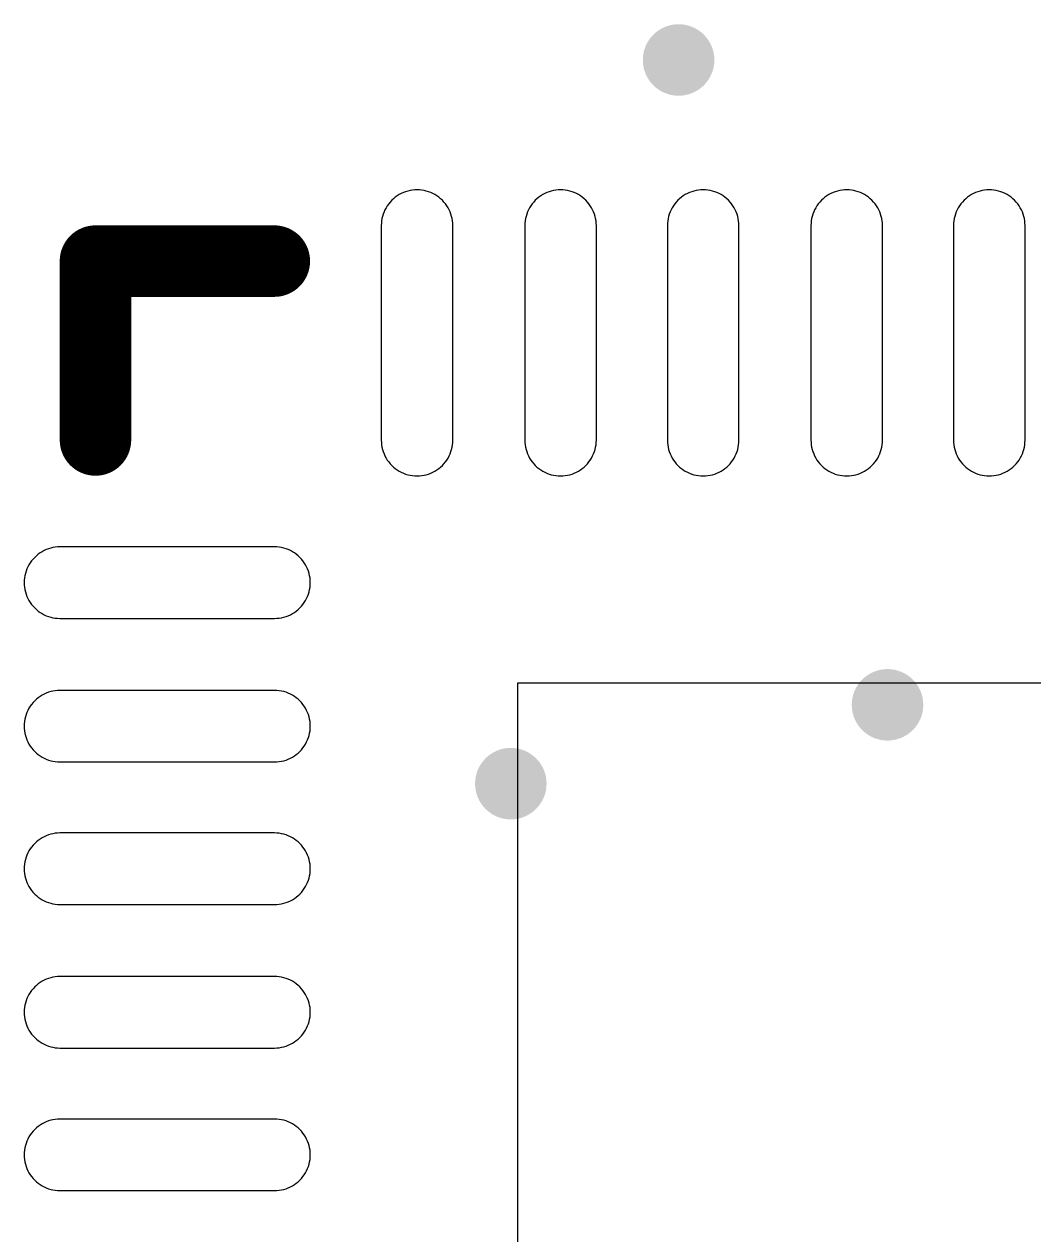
# Model space of a CAD drawing. Header units: inches. Extents: x -6.1 to 65.1, y -0.8 to 59.2.
# Drawn here: x 7.352 to 10.175, y 28.152 to 31.537 of the extents above; entities that cross this region are included whole.
import ezdxf

# ---------------------------------------------------------------- set-up
doc = ezdxf.new("R2010")
doc.units = ezdxf.units.IN
for name, color, linetype in [('Top Overlay', 2, 'Continuous'), ('Top Paste', 8, 'Continuous'), ('Via Holes', 16, 'Continuous')]:
    doc.layers.add(name, color=color, linetype=linetype)

# ---------------------------------------------------------------- blocks, each defined once
blk = doc.blocks.new('WQFN_40_L5_0_W5_0_P0_4_BL_EP_78')
at = {"layer": 'Top Overlay', "const_width": 0.2}
for points in [[(2.7001, -2.1999), (2.7001, -2.7001)], [(2.7001, -2.7001), (2.2, -2.7001)]]:
    blk.add_lwpolyline(points, dxfattribs=at)
at = {"layer": 'Top Overlay', "const_width": 0.1}
for points in [[(2.6501, -2.1999, 1), (2.7501, -2.1999, 1)], [(2.15, -2.7001, 1), (2.25, -2.7001, 1)], [(2.6501, -2.7001, 1), (2.7501, -2.7001, 1)], [(2.6501, -2.7001, 1), (2.7501, -2.7001, 1)]]:
    blk.add_lwpolyline(points, format="xyb", close=True, dxfattribs=at)
at = {"layer": 'Top Paste'}
for p, q in [((1.52, -1.52), (1.52, 1.52)), ((2.1863, -0.1015), (2.1799, -0.1026)), ((2.1928, -0.1009), (2.1863, -0.1015)), ((2.1994, -0.1007), (2.1928, -0.1009)), ((2.1928, -0.1009), (2.1928, -0.1009)), ((2.7994, -0.1007), (2.1994, -0.1007)), ((2.8059, -0.1009), (2.7994, -0.1007)), ((2.8124, -0.1015), (2.8059, -0.1009)), ((2.8189, -0.1026), (2.8124, -0.1015)), ((2.1242, -0.1347), (2.12, -0.1398)), ((2.1286, -0.1299), (2.1242, -0.1347)), ((2.1334, -0.1255), (2.1286, -0.1299)), ((2.1385, -0.1213), (2.1334, -0.1255)), ((2.1438, -0.1175), (2.1385, -0.1213)), ((2.1493, -0.114), (2.1438, -0.1175)), ((2.1551, -0.111), (2.1493, -0.114)), ((2.1611, -0.1083), (2.1551, -0.111)), ((2.1672, -0.106), (2.1611, -0.1083)), ((2.1735, -0.1041), (2.1672, -0.106)), ((2.1799, -0.1026), (2.1735, -0.1041)), ((2.8252, -0.1041), (2.8189, -0.1026)), ((2.8315, -0.106), (2.8252, -0.1041)), ((2.8376, -0.1083), (2.8315, -0.106)), ((2.8436, -0.111), (2.8376, -0.1083)), ((2.8493, -0.114), (2.8436, -0.111)), ((2.8549, -0.1175), (2.8493, -0.114)), ((2.8602, -0.1213), (2.8549, -0.1175)), ((2.8653, -0.1255), (2.8602, -0.1213)), ((2.8701, -0.1299), (2.8653, -0.1255)), ((2.8745, -0.1347), (2.8701, -0.1299)), ((2.8787, -0.1398), (2.8745, -0.1347)), ((2.1047, -0.1685), (2.1028, -0.1748)), ((2.107, -0.1624), (2.1047, -0.1685)), ((2.1097, -0.1564), (2.107, -0.1624)), ((2.1127, -0.1507), (2.1097, -0.1564)), ((2.1162, -0.1451), (2.1127, -0.1507)), ((2.12, -0.1398), (2.1162, -0.1451)), ((2.8825, -0.1451), (2.8787, -0.1398)), ((2.886, -0.1506), (2.8825, -0.1451)), ((2.889, -0.1564), (2.886, -0.1506)), ((2.8917, -0.1624), (2.889, -0.1564)), ((2.8941, -0.1685), (2.8917, -0.1624)), ((2.896, -0.1748), (2.8941, -0.1685)), ((2.0996, -0.1941), (2.0994, -0.2007)), ((2.0994, -0.2007), (2.0996, -0.2072)), ((2.1002, -0.1876), (2.0996, -0.1941)), ((2.1013, -0.1812), (2.1002, -0.1876)), ((2.1028, -0.1748), (2.1013, -0.1812)), ((2.8974, -0.1812), (2.896, -0.1748)), ((2.8985, -0.1876), (2.8974, -0.1812)), ((2.8992, -0.1941), (2.8985, -0.1876)), ((2.8994, -0.2007), (2.8992, -0.1941)), ((2.8992, -0.2072), (2.8994, -0.2007)), ((2.0996, -0.2072), (2.1002, -0.2137)), ((2.1002, -0.2137), (2.1013, -0.2202)), ((2.1013, -0.2202), (2.1028, -0.2265)), ((2.1028, -0.2265), (2.1047, -0.2328)), ((2.1047, -0.2328), (2.107, -0.2389)), ((2.8917, -0.2389), (2.8941, -0.2328)), ((2.8941, -0.2328), (2.896, -0.2265)), ((2.896, -0.2265), (2.8974, -0.2202)), ((2.8974, -0.2202), (2.8985, -0.2137)), ((2.8985, -0.2137), (2.8992, -0.2072)), ((2.107, -0.2389), (2.1097, -0.2449)), ((2.1097, -0.2449), (2.1127, -0.2507)), ((2.1127, -0.2507), (2.1162, -0.2562)), ((2.1162, -0.2562), (2.12, -0.2615)), ((2.12, -0.2615), (2.1242, -0.2666)), ((2.1242, -0.2666), (2.1286, -0.2714)), ((2.8701, -0.2714), (2.8745, -0.2666)), ((2.8745, -0.2666), (2.8787, -0.2615)), ((2.8787, -0.2615), (2.8825, -0.2562)), ((2.8825, -0.2562), (2.886, -0.2506)), ((2.886, -0.2506), (2.889, -0.2449)), ((2.889, -0.2449), (2.8917, -0.2389)), ((2.1286, -0.2714), (2.1334, -0.2758)), ((2.1334, -0.2758), (2.1385, -0.28)), ((2.1385, -0.28), (2.1438, -0.2838)), ((2.1438, -0.2838), (2.1494, -0.2873)), ((2.1494, -0.2873), (2.1551, -0.2903)), ((2.1551, -0.2903), (2.1611, -0.293)), ((2.1611, -0.293), (2.1672, -0.2954)), ((2.1672, -0.2954), (2.1735, -0.2973)), ((2.1735, -0.2973), (2.1799, -0.2987)), ((2.1799, -0.2987), (2.1863, -0.2998)), ((2.1863, -0.2998), (2.1928, -0.3005)), ((2.1928, -0.3005), (2.1994, -0.3007)), ((2.1994, -0.3007), (2.7994, -0.3007)), ((2.7994, -0.3007), (2.8059, -0.3005)), ((2.8059, -0.3005), (2.8124, -0.2998)), ((2.8124, -0.2998), (2.8189, -0.2987)), ((2.8189, -0.2987), (2.8252, -0.2973)), ((2.8252, -0.2973), (2.8315, -0.2954)), ((2.8315, -0.2954), (2.8376, -0.293)), ((2.8376, -0.293), (2.8436, -0.2903)), ((2.8436, -0.2903), (2.8494, -0.2873)), ((2.8494, -0.2873), (2.8549, -0.2838)), ((2.8549, -0.2838), (2.8602, -0.28)), ((2.8602, -0.28), (2.8653, -0.2758)), ((2.8653, -0.2758), (2.8701, -0.2714)), ((2.1611, -0.5071), (2.1551, -0.5098)), ((2.1672, -0.5047), (2.1611, -0.5071)), ((2.1735, -0.5028), (2.1672, -0.5047)), ((2.1799, -0.5014), (2.1735, -0.5028)), ((2.1863, -0.5003), (2.1799, -0.5014)), ((2.1928, -0.4996), (2.1863, -0.5003)), ((2.1994, -0.4994), (2.1928, -0.4996)), ((2.7994, -0.4994), (2.1994, -0.4994)), ((2.8059, -0.4996), (2.7994, -0.4994)), ((2.8124, -0.5003), (2.8059, -0.4996)), ((2.8124, -0.5003), (2.8124, -0.5003)), ((2.8189, -0.5014), (2.8124, -0.5003)), ((2.8252, -0.5028), (2.8189, -0.5014)), ((2.8315, -0.5047), (2.8252, -0.5028)), ((2.8376, -0.5071), (2.8315, -0.5047)), ((2.8436, -0.5098), (2.8376, -0.5071)), ((2.12, -0.5386), (2.1162, -0.5439)), ((2.1242, -0.5335), (2.12, -0.5386)), ((2.1286, -0.5287), (2.1242, -0.5335)), ((2.1334, -0.5243), (2.1286, -0.5287)), ((2.1385, -0.5201), (2.1334, -0.5243)), ((2.1438, -0.5163), (2.1385, -0.5201)), ((2.1493, -0.5128), (2.1438, -0.5163)), ((2.1551, -0.5098), (2.1493, -0.5128)), ((2.8493, -0.5128), (2.8436, -0.5098)), ((2.8549, -0.5163), (2.8493, -0.5128)), ((2.8602, -0.5201), (2.8549, -0.5163)), ((2.8653, -0.5243), (2.8602, -0.5201)), ((2.8701, -0.5287), (2.8653, -0.5243)), ((2.8745, -0.5335), (2.8701, -0.5287)), ((2.8787, -0.5386), (2.8745, -0.5335)), ((2.8825, -0.5439), (2.8787, -0.5386)), ((2.1028, -0.5736), (2.1013, -0.5799)), ((2.1047, -0.5673), (2.1028, -0.5736)), ((2.107, -0.5612), (2.1047, -0.5673)), ((2.1097, -0.5552), (2.107, -0.5612)), ((2.1127, -0.5495), (2.1097, -0.5552)), ((2.1162, -0.5439), (2.1127, -0.5495)), ((2.886, -0.5494), (2.8825, -0.5439)), ((2.889, -0.5552), (2.886, -0.5494)), ((2.8917, -0.5612), (2.889, -0.5552)), ((2.8941, -0.5673), (2.8917, -0.5612)), ((2.896, -0.5736), (2.8941, -0.5673)), ((2.8974, -0.5799), (2.896, -0.5736)), ((2.0996, -0.5929), (2.0994, -0.5994)), ((2.0994, -0.5994), (2.0996, -0.606)), ((2.1002, -0.5864), (2.0996, -0.5929)), ((2.0996, -0.606), (2.1002, -0.6125)), ((2.1013, -0.5799), (2.1002, -0.5864)), ((2.8985, -0.5864), (2.8974, -0.5799)), ((2.8992, -0.5929), (2.8985, -0.5864)), ((2.8985, -0.6125), (2.8992, -0.606)), ((2.8994, -0.5994), (2.8992, -0.5929)), ((2.8992, -0.606), (2.8994, -0.5994)), ((2.1002, -0.6125), (2.1013, -0.6189)), ((2.1013, -0.6189), (2.1028, -0.6253)), ((2.1028, -0.6253), (2.1047, -0.6316)), ((2.1047, -0.6316), (2.107, -0.6377)), ((2.107, -0.6377), (2.1097, -0.6437)), ((2.889, -0.6437), (2.8917, -0.6377)), ((2.8917, -0.6377), (2.8941, -0.6316)), ((2.8941, -0.6316), (2.896, -0.6253)), ((2.896, -0.6253), (2.8974, -0.6189)), ((2.8974, -0.6189), (2.8985, -0.6125)), ((2.1097, -0.6437), (2.1127, -0.6495)), ((2.1127, -0.6495), (2.1162, -0.655)), ((2.1162, -0.655), (2.12, -0.6603)), ((2.12, -0.6603), (2.1242, -0.6654)), ((2.1242, -0.6654), (2.1286, -0.6702)), ((2.1286, -0.6702), (2.1334, -0.6746)), ((2.1334, -0.6746), (2.1385, -0.6788)), ((2.8602, -0.6788), (2.8653, -0.6746)), ((2.8653, -0.6746), (2.8701, -0.6702)), ((2.8701, -0.6702), (2.8745, -0.6654)), ((2.8745, -0.6654), (2.8787, -0.6603)), ((2.8787, -0.6603), (2.8825, -0.655)), ((2.8825, -0.655), (2.886, -0.6494)), ((2.886, -0.6494), (2.889, -0.6437)), ((2.1385, -0.6788), (2.1438, -0.6826)), ((2.1438, -0.6826), (2.1494, -0.6861)), ((2.1494, -0.6861), (2.1551, -0.6891)), ((2.1551, -0.6891), (2.1611, -0.6918)), ((2.1611, -0.6918), (2.1672, -0.6941)), ((2.1672, -0.6941), (2.1735, -0.696)), ((2.1735, -0.696), (2.1799, -0.6975)), ((2.1799, -0.6975), (2.1863, -0.6986)), ((2.1863, -0.6986), (2.1928, -0.6992)), ((2.1928, -0.6992), (2.1994, -0.6994)), ((2.1994, -0.6994), (2.7994, -0.6994)), ((2.7994, -0.6994), (2.8059, -0.6992)), ((2.8059, -0.6992), (2.8124, -0.6986)), ((2.8124, -0.6986), (2.8189, -0.6975)), ((2.8189, -0.6975), (2.8252, -0.696)), ((2.8252, -0.696), (2.8315, -0.6941)), ((2.8315, -0.6941), (2.8376, -0.6918)), ((2.8376, -0.6918), (2.8436, -0.6891)), ((2.8436, -0.6891), (2.8494, -0.6861)), ((2.8494, -0.6861), (2.8549, -0.6826)), ((2.8549, -0.6826), (2.8602, -0.6788)), ((2.1551, -0.9111), (2.1493, -0.9141)), ((2.1611, -0.9084), (2.1551, -0.9111)), ((2.1672, -0.9061), (2.1611, -0.9084)), ((2.1735, -0.9042), (2.1672, -0.9061)), ((2.1799, -0.9027), (2.1735, -0.9042)), ((2.1863, -0.9016), (2.1799, -0.9027)), ((2.1928, -0.901), (2.1863, -0.9016)), ((2.1994, -0.9008), (2.1928, -0.901)), ((2.1928, -0.901), (2.1928, -0.901)), ((2.7994, -0.9008), (2.1994, -0.9008)), ((2.8059, -0.901), (2.7994, -0.9008)), ((2.8124, -0.9016), (2.8059, -0.901)), ((2.8189, -0.9027), (2.8124, -0.9016)), ((2.8252, -0.9042), (2.8189, -0.9027)), ((2.8315, -0.9061), (2.8252, -0.9042)), ((2.8376, -0.9084), (2.8315, -0.9061)), ((2.8436, -0.9111), (2.8376, -0.9084)), ((2.8493, -0.9141), (2.8436, -0.9111)), ((2.1162, -0.9452), (2.1127, -0.9508)), ((2.12, -0.9399), (2.1162, -0.9452)), ((2.1242, -0.9348), (2.12, -0.9399)), ((2.1286, -0.93), (2.1242, -0.9348)), ((2.1334, -0.9256), (2.1286, -0.93)), ((2.1385, -0.9214), (2.1334, -0.9256)), ((2.1438, -0.9176), (2.1385, -0.9214)), ((2.1493, -0.9141), (2.1438, -0.9176)), ((2.8549, -0.9176), (2.8493, -0.9141)), ((2.8602, -0.9214), (2.8549, -0.9176)), ((2.8653, -0.9256), (2.8602, -0.9214)), ((2.8701, -0.93), (2.8653, -0.9256)), ((2.8745, -0.9348), (2.8701, -0.93)), ((2.8787, -0.9399), (2.8745, -0.9348)), ((2.8825, -0.9452), (2.8787, -0.9399)), ((2.886, -0.9507), (2.8825, -0.9452)), ((2.1013, -0.9813), (2.1002, -0.9877)), ((2.1028, -0.9749), (2.1013, -0.9813)), ((2.1047, -0.9686), (2.1028, -0.9749)), ((2.107, -0.9625), (2.1047, -0.9686)), ((2.1097, -0.9565), (2.107, -0.9625)), ((2.1127, -0.9508), (2.1097, -0.9565)), ((2.889, -0.9565), (2.886, -0.9507)), ((2.8917, -0.9625), (2.889, -0.9565)), ((2.8941, -0.9686), (2.8917, -0.9625)), ((2.896, -0.9749), (2.8941, -0.9686)), ((2.8974, -0.9813), (2.896, -0.9749)), ((2.8985, -0.9877), (2.8974, -0.9813)), ((2.0996, -0.9942), (2.0994, -1.0008)), ((2.0994, -1.0008), (2.0996, -1.0073)), ((2.1002, -0.9877), (2.0996, -0.9942)), ((2.0996, -1.0073), (2.1002, -1.0138)), ((2.1002, -1.0138), (2.1013, -1.0203)), ((2.8974, -1.0203), (2.8985, -1.0138)), ((2.8992, -0.9942), (2.8985, -0.9877)), ((2.8985, -1.0138), (2.8992, -1.0073)), ((2.8994, -1.0008), (2.8992, -0.9942)), ((2.8992, -1.0073), (2.8994, -1.0008)), ((2.1013, -1.0203), (2.1028, -1.0266)), ((2.1028, -1.0266), (2.1047, -1.0329)), ((2.1047, -1.0329), (2.107, -1.039)), ((2.107, -1.039), (2.1097, -1.045)), ((2.1097, -1.045), (2.1127, -1.0508)), ((2.886, -1.0507), (2.889, -1.045)), ((2.889, -1.045), (2.8917, -1.039)), ((2.8917, -1.039), (2.8941, -1.0329)), ((2.8941, -1.0329), (2.896, -1.0266)), ((2.896, -1.0266), (2.8974, -1.0203)), ((2.1127, -1.0508), (2.1162, -1.0563)), ((2.1162, -1.0563), (2.12, -1.0616)), ((2.12, -1.0616), (2.1242, -1.0667)), ((2.1242, -1.0667), (2.1286, -1.0715)), ((2.1286, -1.0715), (2.1334, -1.0759)), ((2.1334, -1.0759), (2.1385, -1.0801)), ((2.1385, -1.0801), (2.1438, -1.0839)), ((2.8549, -1.0839), (2.8602, -1.0801)), ((2.8602, -1.0801), (2.8653, -1.0759)), ((2.8653, -1.0759), (2.8701, -1.0715)), ((2.8701, -1.0715), (2.8745, -1.0667)), ((2.8745, -1.0667), (2.8787, -1.0616)), ((2.8787, -1.0616), (2.8825, -1.0563)), ((2.8825, -1.0563), (2.886, -1.0507)), ((2.1438, -1.0839), (2.1494, -1.0874)), ((2.1494, -1.0874), (2.1551, -1.0904)), ((2.1551, -1.0904), (2.1611, -1.0931)), ((2.1611, -1.0931), (2.1672, -1.0955)), ((2.1672, -1.0955), (2.1735, -1.0974)), ((2.1735, -1.0974), (2.1799, -1.0988)), ((2.1799, -1.0988), (2.1863, -1.0999)), ((2.1863, -1.0999), (2.1928, -1.1006)), ((2.1928, -1.1006), (2.1994, -1.1008)), ((2.1994, -1.1008), (2.7994, -1.1008)), ((2.7994, -1.1008), (2.8059, -1.1006)), ((2.8059, -1.1006), (2.8124, -1.0999)), ((2.8124, -1.0999), (2.8189, -1.0988)), ((2.8189, -1.0988), (2.8252, -1.0974)), ((2.8252, -1.0974), (2.8315, -1.0955)), ((2.8315, -1.0955), (2.8376, -1.0931)), ((2.8376, -1.0931), (2.8436, -1.0904)), ((2.8436, -1.0904), (2.8494, -1.0874)), ((2.8494, -1.0874), (2.8549, -1.0839)), ((2.1385, -1.3202), (2.1334, -1.3244)), ((2.1438, -1.3164), (2.1385, -1.3202)), ((2.1493, -1.3129), (2.1438, -1.3164)), ((2.1551, -1.3099), (2.1493, -1.3129)), ((2.1611, -1.3072), (2.1551, -1.3099)), ((2.1672, -1.3048), (2.1611, -1.3072)), ((2.1735, -1.3029), (2.1672, -1.3048)), ((2.1799, -1.3015), (2.1735, -1.3029)), ((2.1863, -1.3004), (2.1799, -1.3015)), ((2.1928, -1.2997), (2.1863, -1.3004)), ((2.1994, -1.2995), (2.1928, -1.2997)), ((2.7994, -1.2995), (2.1994, -1.2995)), ((2.8059, -1.2997), (2.7994, -1.2995)), ((2.8124, -1.3004), (2.8059, -1.2997)), ((2.8124, -1.3004), (2.8124, -1.3004)), ((2.8189, -1.3015), (2.8124, -1.3004)), ((2.8252, -1.3029), (2.8189, -1.3015)), ((2.8315, -1.3048), (2.8252, -1.3029)), ((2.8376, -1.3072), (2.8315, -1.3048)), ((2.8436, -1.3099), (2.8376, -1.3072)), ((2.8493, -1.3129), (2.8436, -1.3099)), ((2.8549, -1.3164), (2.8493, -1.3129)), ((2.8602, -1.3202), (2.8549, -1.3164)), ((2.8653, -1.3244), (2.8602, -1.3202)), ((2.1127, -1.3496), (2.1097, -1.3553)), ((2.1162, -1.344), (2.1127, -1.3496)), ((2.12, -1.3387), (2.1162, -1.344)), ((2.1242, -1.3336), (2.12, -1.3387)), ((2.1286, -1.3288), (2.1242, -1.3336)), ((2.1334, -1.3244), (2.1286, -1.3288)), ((2.8701, -1.3288), (2.8653, -1.3244)), ((2.8745, -1.3336), (2.8701, -1.3288)), ((2.8787, -1.3387), (2.8745, -1.3336)), ((2.8825, -1.344), (2.8787, -1.3387)), ((2.886, -1.3495), (2.8825, -1.344)), ((2.889, -1.3553), (2.886, -1.3495)), ((2.1002, -1.3865), (2.0996, -1.393)), ((2.1013, -1.38), (2.1002, -1.3865)), ((2.1028, -1.3737), (2.1013, -1.38)), ((2.1047, -1.3674), (2.1028, -1.3737)), ((2.107, -1.3613), (2.1047, -1.3674)), ((2.1097, -1.3553), (2.107, -1.3613)), ((2.8917, -1.3613), (2.889, -1.3553)), ((2.8941, -1.3674), (2.8917, -1.3613)), ((2.896, -1.3737), (2.8941, -1.3674)), ((2.8974, -1.38), (2.896, -1.3737)), ((2.8985, -1.3865), (2.8974, -1.38)), ((2.8992, -1.393), (2.8985, -1.3865)), ((2.0996, -1.393), (2.0994, -1.3995)), ((2.0994, -1.3995), (2.0996, -1.4061)), ((2.0996, -1.4061), (2.1002, -1.4126)), ((2.1002, -1.4126), (2.1013, -1.419)), ((2.1013, -1.419), (2.1028, -1.4254)), ((2.896, -1.4254), (2.8974, -1.419)), ((2.8974, -1.419), (2.8985, -1.4126)), ((2.8985, -1.4126), (2.8992, -1.4061)), ((2.8994, -1.3995), (2.8992, -1.393)), ((2.8992, -1.4061), (2.8994, -1.3995)), ((2.1028, -1.4254), (2.1047, -1.4317)), ((2.1047, -1.4317), (2.107, -1.4378)), ((2.107, -1.4378), (2.1097, -1.4438)), ((2.1097, -1.4438), (2.1127, -1.4496)), ((2.1127, -1.4496), (2.1162, -1.4551)), ((2.1162, -1.4551), (2.12, -1.4604)), ((2.8787, -1.4604), (2.8825, -1.4551)), ((2.8825, -1.4551), (2.886, -1.4495)), ((2.886, -1.4495), (2.889, -1.4438)), ((2.889, -1.4438), (2.8917, -1.4378)), ((2.8917, -1.4378), (2.8941, -1.4317)), ((2.8941, -1.4317), (2.896, -1.4254)), ((2.12, -1.4604), (2.1242, -1.4655)), ((2.1242, -1.4655), (2.1286, -1.4703)), ((2.1286, -1.4703), (2.1334, -1.4747)), ((2.1334, -1.4747), (2.1385, -1.4789)), ((2.1385, -1.4789), (2.1438, -1.4827)), ((2.1438, -1.4827), (2.1494, -1.4862)), ((2.1494, -1.4862), (2.1551, -1.4892)), ((2.1551, -1.4892), (2.1611, -1.4919)), ((2.8376, -1.4919), (2.8436, -1.4892)), ((2.8436, -1.4892), (2.8494, -1.4862)), ((2.8494, -1.4862), (2.8549, -1.4827)), ((2.8549, -1.4827), (2.8602, -1.4789)), ((2.8602, -1.4789), (2.8653, -1.4747)), ((2.8653, -1.4747), (2.8701, -1.4703)), ((2.8701, -1.4703), (2.8745, -1.4655)), ((2.8745, -1.4655), (2.8787, -1.4604)), ((-1.52, -1.52), (1.52, -1.52)), ((2.1611, -1.4919), (2.1672, -1.4942)), ((2.1672, -1.4942), (2.1735, -1.4961)), ((2.1735, -1.4961), (2.1799, -1.4976)), ((2.1799, -1.4976), (2.1863, -1.4987)), ((2.1863, -1.4987), (2.1928, -1.4993)), ((2.1928, -1.4993), (2.1994, -1.4995)), ((2.1994, -1.4995), (2.7994, -1.4995)), ((2.7994, -1.4995), (2.8059, -1.4993)), ((2.8059, -1.4993), (2.8124, -1.4987)), ((2.8124, -1.4987), (2.8189, -1.4976)), ((2.8189, -1.4976), (2.8252, -1.4961)), ((2.8252, -1.4961), (2.8315, -1.4942)), ((2.8315, -1.4942), (2.8376, -1.4919)), ((2.1334, -1.7257), (2.1286, -1.7301)), ((2.1385, -1.7215), (2.1334, -1.7257)), ((2.1438, -1.7177), (2.1385, -1.7215)), ((2.1493, -1.7142), (2.1438, -1.7177)), ((2.1551, -1.7112), (2.1493, -1.7142)), ((2.1611, -1.7085), (2.1551, -1.7112)), ((2.1672, -1.7062), (2.1611, -1.7085)), ((2.1735, -1.7043), (2.1672, -1.7062)), ((2.1799, -1.7028), (2.1735, -1.7043)), ((2.1863, -1.7017), (2.1799, -1.7028)), ((2.1928, -1.7011), (2.1863, -1.7017)), ((2.1994, -1.7009), (2.1928, -1.7011)), ((2.7994, -1.7009), (2.1994, -1.7009)), ((2.8059, -1.7011), (2.7994, -1.7009)), ((2.8124, -1.7017), (2.8059, -1.7011)), ((2.8124, -1.7017), (2.8124, -1.7017)), ((2.8189, -1.7028), (2.8124, -1.7017)), ((2.8252, -1.7043), (2.8189, -1.7028)), ((2.8315, -1.7062), (2.8252, -1.7043)), ((2.8376, -1.7085), (2.8315, -1.7062)), ((2.8436, -1.7112), (2.8376, -1.7085)), ((2.8493, -1.7142), (2.8436, -1.7112)), ((2.8549, -1.7177), (2.8493, -1.7142)), ((2.8602, -1.7215), (2.8549, -1.7177)), ((2.8653, -1.7257), (2.8602, -1.7215)), ((2.8701, -1.7301), (2.8653, -1.7257)), ((2.1097, -1.7566), (2.107, -1.7626)), ((2.1127, -1.7509), (2.1097, -1.7566)), ((2.1162, -1.7453), (2.1127, -1.7509)), ((2.12, -1.74), (2.1162, -1.7453)), ((2.1242, -1.7349), (2.12, -1.74)), ((2.1286, -1.7301), (2.1242, -1.7349)), ((2.8745, -1.7349), (2.8701, -1.7301)), ((2.8787, -1.74), (2.8745, -1.7349)), ((2.8825, -1.7453), (2.8787, -1.74)), ((2.886, -1.7508), (2.8825, -1.7453)), ((2.889, -1.7566), (2.886, -1.7508)), ((2.8917, -1.7626), (2.889, -1.7566)), ((2.1002, -1.7878), (2.0996, -1.7943)), ((2.1013, -1.7814), (2.1002, -1.7878)), ((2.1028, -1.775), (2.1013, -1.7814)), ((2.1047, -1.7687), (2.1028, -1.775)), ((2.107, -1.7626), (2.1047, -1.7687)), ((2.8941, -1.7687), (2.8917, -1.7626)), ((2.896, -1.775), (2.8941, -1.7687)), ((2.8974, -1.7814), (2.896, -1.775)), ((2.8985, -1.7878), (2.8974, -1.7814)), ((2.8992, -1.7943), (2.8985, -1.7878)), ((2.0996, -1.7943), (2.0994, -1.8009)), ((2.0994, -1.8009), (2.0996, -1.8074)), ((2.0996, -1.8074), (2.1002, -1.8139)), ((2.1002, -1.8139), (2.1013, -1.8204)), ((2.1013, -1.8204), (2.1028, -1.8267)), ((2.1028, -1.8267), (2.1047, -1.833)), ((2.8941, -1.833), (2.896, -1.8267)), ((2.896, -1.8267), (2.8974, -1.8204)), ((2.8974, -1.8204), (2.8985, -1.8139)), ((2.8985, -1.8139), (2.8992, -1.8074)), ((2.8994, -1.8009), (2.8992, -1.7943)), ((2.8992, -1.8074), (2.8994, -1.8009)), ((2.1047, -1.833), (2.107, -1.8391)), ((2.107, -1.8391), (2.1097, -1.8451)), ((2.1097, -1.8451), (2.1127, -1.8509)), ((2.1127, -1.8509), (2.1162, -1.8564)), ((2.1162, -1.8564), (2.12, -1.8617)), ((2.12, -1.8617), (2.1242, -1.8668)), ((2.8745, -1.8668), (2.8787, -1.8617)), ((2.8787, -1.8617), (2.8825, -1.8564)), ((2.8825, -1.8564), (2.886, -1.8508)), ((2.886, -1.8508), (2.889, -1.8451)), ((2.889, -1.8451), (2.8917, -1.8391)), ((2.8917, -1.8391), (2.8941, -1.833)), ((2.1242, -1.8668), (2.1286, -1.8716)), ((2.1286, -1.8716), (2.1334, -1.876)), ((2.1334, -1.876), (2.1385, -1.8802)), ((2.1385, -1.8802), (2.1438, -1.884)), ((2.1438, -1.884), (2.1494, -1.8875)), ((2.1494, -1.8875), (2.1551, -1.8905)), ((2.1551, -1.8905), (2.1611, -1.8932)), ((2.1611, -1.8932), (2.1672, -1.8956)), ((2.1672, -1.8956), (2.1735, -1.8975)), ((2.8252, -1.8975), (2.8315, -1.8956)), ((2.8315, -1.8956), (2.8376, -1.8932)), ((2.8376, -1.8932), (2.8436, -1.8905)), ((2.8436, -1.8905), (2.8494, -1.8875)), ((2.8494, -1.8875), (2.8549, -1.884)), ((2.8549, -1.884), (2.8602, -1.8802)), ((2.8602, -1.8802), (2.8653, -1.876)), ((2.8653, -1.876), (2.8701, -1.8716)), ((2.8701, -1.8716), (2.8745, -1.8668)), ((2.1735, -1.8975), (2.1799, -1.8989)), ((2.1799, -1.8989), (2.1863, -1.9)), ((2.1863, -1.9), (2.1928, -1.9007)), ((2.1928, -1.9007), (2.1994, -1.9009)), ((2.1994, -1.9009), (2.7994, -1.9009)), ((2.7994, -1.9009), (2.8059, -1.9007)), ((2.8059, -1.9007), (2.8124, -1.9)), ((2.8124, -1.9), (2.8189, -1.8989)), ((2.8189, -1.8989), (2.8252, -1.8975)), ((0.1299, -2.1286), (0.1255, -2.1334)), ((0.1347, -2.1242), (0.1299, -2.1286)), ((0.1398, -2.12), (0.1347, -2.1242)), ((0.1451, -2.1162), (0.1398, -2.12)), ((0.1506, -2.1127), (0.1451, -2.1162)), ((0.1564, -2.1097), (0.1506, -2.1127)), ((0.1624, -2.107), (0.1564, -2.1097)), ((0.1685, -2.1047), (0.1624, -2.107)), ((0.1748, -2.1028), (0.1685, -2.1047)), ((0.1812, -2.1013), (0.1748, -2.1028)), ((0.1876, -2.1002), (0.1812, -2.1013)), ((0.1941, -2.0996), (0.1876, -2.1002)), ((0.2007, -2.0994), (0.1941, -2.0996)), ((0.2072, -2.0996), (0.2007, -2.0994)), ((0.2137, -2.1002), (0.2072, -2.0996)), ((0.2137, -2.1002), (0.2137, -2.1002)), ((0.2202, -2.1013), (0.2137, -2.1002)), ((0.2265, -2.1028), (0.2202, -2.1013)), ((0.2328, -2.1047), (0.2265, -2.1028)), ((0.2389, -2.107), (0.2328, -2.1047)), ((0.2449, -2.1097), (0.2389, -2.107)), ((0.2506, -2.1127), (0.2449, -2.1097)), ((0.2562, -2.1162), (0.2506, -2.1127)), ((0.2615, -2.12), (0.2562, -2.1162)), ((0.2666, -2.1242), (0.2615, -2.12)), ((0.2714, -2.1286), (0.2666, -2.1242)), ((0.2758, -2.1334), (0.2714, -2.1286)), ((0.5287, -2.1286), (0.5243, -2.1334)), ((0.5335, -2.1242), (0.5287, -2.1286)), ((0.5386, -2.12), (0.5335, -2.1242)), ((0.5439, -2.1162), (0.5386, -2.12)), ((0.5494, -2.1127), (0.5439, -2.1162)), ((0.5552, -2.1097), (0.5494, -2.1127)), ((0.5612, -2.107), (0.5552, -2.1097)), ((0.5673, -2.1047), (0.5612, -2.107)), ((0.5736, -2.1028), (0.5673, -2.1047)), ((0.5799, -2.1013), (0.5736, -2.1028)), ((0.5864, -2.1002), (0.5799, -2.1013)), ((0.5929, -2.0996), (0.5864, -2.1002)), ((0.5994, -2.0994), (0.5929, -2.0996)), ((0.606, -2.0996), (0.5994, -2.0994)), ((0.6125, -2.1002), (0.606, -2.0996)), ((0.6125, -2.1002), (0.6125, -2.1002)), ((0.6189, -2.1013), (0.6125, -2.1002)), ((0.6253, -2.1028), (0.6189, -2.1013)), ((0.6316, -2.1047), (0.6253, -2.1028)), ((0.6377, -2.107), (0.6316, -2.1047)), ((0.6437, -2.1097), (0.6377, -2.107)), ((0.6494, -2.1127), (0.6437, -2.1097)), ((0.655, -2.1162), (0.6494, -2.1127)), ((0.6603, -2.12), (0.655, -2.1162)), ((0.6654, -2.1242), (0.6603, -2.12)), ((0.6702, -2.1286), (0.6654, -2.1242)), ((0.6746, -2.1334), (0.6702, -2.1286)), ((0.93, -2.1286), (0.9256, -2.1334)), ((0.9348, -2.1242), (0.93, -2.1286)), ((0.9399, -2.12), (0.9348, -2.1242)), ((0.9452, -2.1162), (0.9399, -2.12)), ((0.9507, -2.1127), (0.9452, -2.1162)), ((0.9565, -2.1097), (0.9507, -2.1127)), ((0.9625, -2.107), (0.9565, -2.1097)), ((0.9686, -2.1047), (0.9625, -2.107)), ((0.9749, -2.1028), (0.9686, -2.1047)), ((0.9813, -2.1013), (0.9749, -2.1028)), ((0.9877, -2.1002), (0.9813, -2.1013)), ((0.9942, -2.0996), (0.9877, -2.1002)), ((1.0008, -2.0994), (0.9942, -2.0996)), ((1.0073, -2.0996), (1.0008, -2.0994)), ((1.0138, -2.1002), (1.0073, -2.0996)), ((1.0138, -2.1002), (1.0138, -2.1002)), ((1.0203, -2.1013), (1.0138, -2.1002)), ((1.0266, -2.1028), (1.0203, -2.1013)), ((1.0329, -2.1047), (1.0266, -2.1028)), ((1.039, -2.107), (1.0329, -2.1047)), ((1.045, -2.1097), (1.039, -2.107)), ((1.0507, -2.1127), (1.045, -2.1097)), ((1.0563, -2.1162), (1.0507, -2.1127)), ((1.0616, -2.12), (1.0563, -2.1162)), ((1.0667, -2.1242), (1.0616, -2.12)), ((1.0715, -2.1286), (1.0667, -2.1242)), ((1.0759, -2.1334), (1.0715, -2.1286)), ((1.3288, -2.1286), (1.3244, -2.1334)), ((1.3336, -2.1242), (1.3288, -2.1286)), ((1.3387, -2.12), (1.3336, -2.1242)), ((1.344, -2.1162), (1.3387, -2.12)), ((1.3495, -2.1127), (1.344, -2.1162)), ((1.3553, -2.1097), (1.3495, -2.1127)), ((1.3613, -2.107), (1.3553, -2.1097)), ((1.3674, -2.1047), (1.3613, -2.107)), ((1.3737, -2.1028), (1.3674, -2.1047)), ((1.38, -2.1013), (1.3737, -2.1028)), ((1.3865, -2.1002), (1.38, -2.1013)), ((1.393, -2.0996), (1.3865, -2.1002)), ((1.3995, -2.0994), (1.393, -2.0996)), ((1.4061, -2.0996), (1.3995, -2.0994)), ((1.4126, -2.1002), (1.4061, -2.0996)), ((1.4126, -2.1002), (1.4126, -2.1002)), ((1.419, -2.1013), (1.4126, -2.1002)), ((1.4254, -2.1028), (1.419, -2.1013)), ((1.4317, -2.1047), (1.4254, -2.1028)), ((1.4378, -2.107), (1.4317, -2.1047)), ((1.4438, -2.1097), (1.4378, -2.107)), ((1.4495, -2.1127), (1.4438, -2.1097)), ((1.4551, -2.1162), (1.4495, -2.1127)), ((1.4604, -2.12), (1.4551, -2.1162)), ((1.4655, -2.1242), (1.4604, -2.12)), ((1.4703, -2.1286), (1.4655, -2.1242)), ((1.4747, -2.1334), (1.4703, -2.1286)), ((1.7301, -2.1286), (1.7257, -2.1334)), ((1.7349, -2.1242), (1.7301, -2.1286)), ((1.74, -2.12), (1.7349, -2.1242)), ((1.7453, -2.1162), (1.74, -2.12)), ((1.7508, -2.1127), (1.7453, -2.1162)), ((1.7566, -2.1097), (1.7508, -2.1127)), ((1.7626, -2.107), (1.7566, -2.1097)), ((1.7687, -2.1047), (1.7626, -2.107)), ((1.775, -2.1028), (1.7687, -2.1047)), ((1.7814, -2.1013), (1.775, -2.1028)), ((1.7878, -2.1002), (1.7814, -2.1013)), ((1.7943, -2.0996), (1.7878, -2.1002)), ((1.8009, -2.0994), (1.7943, -2.0996)), ((1.8074, -2.0996), (1.8009, -2.0994)), ((1.8139, -2.1002), (1.8074, -2.0996)), ((1.8139, -2.1002), (1.8139, -2.1002)), ((1.8204, -2.1013), (1.8139, -2.1002)), ((1.8267, -2.1028), (1.8204, -2.1013)), ((1.833, -2.1047), (1.8267, -2.1028)), ((1.8391, -2.107), (1.833, -2.1047)), ((1.8451, -2.1097), (1.8391, -2.107)), ((1.8508, -2.1127), (1.8451, -2.1097)), ((1.8564, -2.1162), (1.8508, -2.1127)), ((1.8617, -2.12), (1.8564, -2.1162)), ((1.8668, -2.1242), (1.8617, -2.12)), ((1.8716, -2.1286), (1.8668, -2.1242)), ((1.876, -2.1334), (1.8716, -2.1286)), ((0.1083, -2.1611), (0.106, -2.1672)), ((0.111, -2.1551), (0.1083, -2.1611)), ((0.114, -2.1494), (0.111, -2.1551)), ((0.1175, -2.1438), (0.114, -2.1494)), ((0.1213, -2.1385), (0.1175, -2.1438)), ((0.1255, -2.1334), (0.1213, -2.1385)), ((0.28, -2.1385), (0.2758, -2.1334)), ((0.2838, -2.1438), (0.28, -2.1385)), ((0.2873, -2.1493), (0.2838, -2.1438)), ((0.2903, -2.1551), (0.2873, -2.1493)), ((0.293, -2.1611), (0.2903, -2.1551)), ((0.2954, -2.1672), (0.293, -2.1611)), ((0.5071, -2.1611), (0.5047, -2.1672)), ((0.5098, -2.1551), (0.5071, -2.1611)), ((0.5128, -2.1494), (0.5098, -2.1551)), ((0.5163, -2.1438), (0.5128, -2.1494)), ((0.5201, -2.1385), (0.5163, -2.1438)), ((0.5243, -2.1334), (0.5201, -2.1385)), ((0.6788, -2.1385), (0.6746, -2.1334)), ((0.6826, -2.1438), (0.6788, -2.1385)), ((0.6861, -2.1493), (0.6826, -2.1438)), ((0.6891, -2.1551), (0.6861, -2.1493)), ((0.6918, -2.1611), (0.6891, -2.1551)), ((0.6941, -2.1672), (0.6918, -2.1611)), ((0.9084, -2.1611), (0.9061, -2.1672)), ((0.9111, -2.1551), (0.9084, -2.1611)), ((0.9141, -2.1494), (0.9111, -2.1551)), ((0.9176, -2.1438), (0.9141, -2.1494)), ((0.9214, -2.1385), (0.9176, -2.1438)), ((0.9256, -2.1334), (0.9214, -2.1385)), ((1.0801, -2.1385), (1.0759, -2.1334)), ((1.0839, -2.1438), (1.0801, -2.1385)), ((1.0874, -2.1493), (1.0839, -2.1438)), ((1.0904, -2.1551), (1.0874, -2.1493)), ((1.0931, -2.1611), (1.0904, -2.1551)), ((1.0955, -2.1672), (1.0931, -2.1611)), ((1.3072, -2.1611), (1.3048, -2.1672)), ((1.3099, -2.1551), (1.3072, -2.1611)), ((1.3129, -2.1494), (1.3099, -2.1551)), ((1.3164, -2.1438), (1.3129, -2.1494)), ((1.3202, -2.1385), (1.3164, -2.1438)), ((1.3244, -2.1334), (1.3202, -2.1385)), ((1.4789, -2.1385), (1.4747, -2.1334)), ((1.4827, -2.1438), (1.4789, -2.1385)), ((1.4862, -2.1493), (1.4827, -2.1438)), ((1.4892, -2.1551), (1.4862, -2.1493)), ((1.4919, -2.1611), (1.4892, -2.1551)), ((1.4942, -2.1672), (1.4919, -2.1611)), ((1.7085, -2.1611), (1.7062, -2.1672)), ((1.7112, -2.1551), (1.7085, -2.1611)), ((1.7142, -2.1494), (1.7112, -2.1551)), ((1.7177, -2.1438), (1.7142, -2.1494)), ((1.7215, -2.1385), (1.7177, -2.1438)), ((1.7257, -2.1334), (1.7215, -2.1385)), ((1.8802, -2.1385), (1.876, -2.1334)), ((1.884, -2.1438), (1.8802, -2.1385)), ((1.8875, -2.1493), (1.884, -2.1438)), ((1.8905, -2.1551), (1.8875, -2.1493)), ((1.8932, -2.1611), (1.8905, -2.1551)), ((1.8956, -2.1672), (1.8932, -2.1611)), ((0.1009, -2.1928), (0.1007, -2.1994)), ((0.1007, -2.1994), (0.1007, -2.7994)), ((0.1015, -2.1863), (0.1009, -2.1928)), ((0.1026, -2.1799), (0.1015, -2.1863)), ((0.1041, -2.1735), (0.1026, -2.1799)), ((0.106, -2.1672), (0.1041, -2.1735)), ((0.2973, -2.1735), (0.2954, -2.1672)), ((0.2987, -2.1799), (0.2973, -2.1735)), ((0.2998, -2.1863), (0.2987, -2.1799)), ((0.3005, -2.1928), (0.2998, -2.1863)), ((0.3007, -2.1994), (0.3005, -2.1928)), ((0.3007, -2.7994), (0.3007, -2.1994)), ((0.4996, -2.1928), (0.4994, -2.1994)), ((0.4994, -2.1994), (0.4994, -2.7994)), ((0.5003, -2.1863), (0.4996, -2.1928)), ((0.5014, -2.1799), (0.5003, -2.1863)), ((0.5028, -2.1735), (0.5014, -2.1799)), ((0.5047, -2.1672), (0.5028, -2.1735)), ((0.696, -2.1735), (0.6941, -2.1672)), ((0.6975, -2.1799), (0.696, -2.1735)), ((0.6986, -2.1863), (0.6975, -2.1799)), ((0.6992, -2.1928), (0.6986, -2.1863)), ((0.6994, -2.1994), (0.6992, -2.1928)), ((0.6994, -2.7994), (0.6994, -2.1994)), ((0.901, -2.1928), (0.9008, -2.1994)), ((0.9008, -2.1994), (0.9008, -2.7994)), ((0.9016, -2.1863), (0.901, -2.1928)), ((0.9027, -2.1799), (0.9016, -2.1863)), ((0.9042, -2.1735), (0.9027, -2.1799)), ((0.9061, -2.1672), (0.9042, -2.1735)), ((1.0974, -2.1735), (1.0955, -2.1672)), ((1.0988, -2.1799), (1.0974, -2.1735)), ((1.0999, -2.1863), (1.0988, -2.1799)), ((1.1006, -2.1928), (1.0999, -2.1863)), ((1.1008, -2.1994), (1.1006, -2.1928)), ((1.1008, -2.7994), (1.1008, -2.1994)), ((1.2997, -2.1928), (1.2995, -2.1994)), ((1.2995, -2.1994), (1.2995, -2.7994)), ((1.3004, -2.1863), (1.2997, -2.1928)), ((1.3015, -2.1799), (1.3004, -2.1863)), ((1.3029, -2.1735), (1.3015, -2.1799)), ((1.3048, -2.1672), (1.3029, -2.1735)), ((1.4961, -2.1735), (1.4942, -2.1672)), ((1.4976, -2.1799), (1.4961, -2.1735)), ((1.4987, -2.1863), (1.4976, -2.1799)), ((1.4993, -2.1928), (1.4987, -2.1863)), ((1.4995, -2.1994), (1.4993, -2.1928)), ((1.4995, -2.7994), (1.4995, -2.1994)), ((1.7011, -2.1928), (1.7009, -2.1994)), ((1.7009, -2.1994), (1.7009, -2.7994)), ((1.7017, -2.1863), (1.7011, -2.1928)), ((1.7028, -2.1799), (1.7017, -2.1863)), ((1.7043, -2.1735), (1.7028, -2.1799)), ((1.7062, -2.1672), (1.7043, -2.1735)), ((1.8975, -2.1735), (1.8956, -2.1672)), ((1.8989, -2.1799), (1.8975, -2.1735)), ((1.9, -2.1863), (1.8989, -2.1799)), ((1.9007, -2.1928), (1.9, -2.1863)), ((1.9009, -2.1994), (1.9007, -2.1928)), ((1.9009, -2.7994), (1.9009, -2.1994)), ((0.1007, -2.7994), (0.1009, -2.8059)), ((0.1009, -2.8059), (0.1015, -2.8124)), ((0.2998, -2.8124), (0.3005, -2.8059)), ((0.3005, -2.8059), (0.3007, -2.7994)), ((0.4994, -2.7994), (0.4996, -2.8059)), ((0.4996, -2.8059), (0.5003, -2.8124)), ((0.6986, -2.8124), (0.6992, -2.8059)), ((0.6992, -2.8059), (0.6994, -2.7994)), ((0.9008, -2.7994), (0.901, -2.8059)), ((0.901, -2.8059), (0.9016, -2.8124)), ((1.0999, -2.8124), (1.1006, -2.8059)), ((1.1006, -2.8059), (1.1008, -2.7994)), ((1.2995, -2.7994), (1.2997, -2.8059)), ((1.2997, -2.8059), (1.3004, -2.8124)), ((1.4987, -2.8124), (1.4993, -2.8059)), ((1.4993, -2.8059), (1.4995, -2.7994)), ((1.7009, -2.7994), (1.7011, -2.8059)), ((1.7011, -2.8059), (1.7017, -2.8124)), ((1.9, -2.8124), (1.9007, -2.8059)), ((1.9007, -2.8059), (1.9009, -2.7994)), ((0.1015, -2.8124), (0.1026, -2.8189)), ((0.1026, -2.8189), (0.1041, -2.8252)), ((0.1041, -2.8252), (0.106, -2.8315)), ((0.106, -2.8315), (0.1083, -2.8376)), ((0.1083, -2.8376), (0.111, -2.8436)), ((0.111, -2.8436), (0.114, -2.8494)), ((0.2873, -2.8493), (0.2903, -2.8436)), ((0.2903, -2.8436), (0.293, -2.8376)), ((0.293, -2.8376), (0.2954, -2.8315)), ((0.2954, -2.8315), (0.2973, -2.8252)), ((0.2973, -2.8252), (0.2987, -2.8189)), ((0.2987, -2.8189), (0.2998, -2.8124)), ((0.5003, -2.8124), (0.5014, -2.8189)), ((0.5014, -2.8189), (0.5028, -2.8252)), ((0.5028, -2.8252), (0.5047, -2.8315)), ((0.5047, -2.8315), (0.5071, -2.8376)), ((0.5071, -2.8376), (0.5098, -2.8436)), ((0.5098, -2.8436), (0.5128, -2.8494)), ((0.6861, -2.8493), (0.6891, -2.8436)), ((0.6891, -2.8436), (0.6918, -2.8376)), ((0.6918, -2.8376), (0.6941, -2.8315)), ((0.6941, -2.8315), (0.696, -2.8252)), ((0.696, -2.8252), (0.6975, -2.8189)), ((0.6975, -2.8189), (0.6986, -2.8124)), ((0.9016, -2.8124), (0.9027, -2.8189)), ((0.9027, -2.8189), (0.9042, -2.8252)), ((0.9042, -2.8252), (0.9061, -2.8315)), ((0.9061, -2.8315), (0.9084, -2.8376)), ((0.9084, -2.8376), (0.9111, -2.8436)), ((0.9111, -2.8436), (0.9141, -2.8494)), ((1.0874, -2.8493), (1.0904, -2.8436)), ((1.0904, -2.8436), (1.0931, -2.8376)), ((1.0931, -2.8376), (1.0955, -2.8315)), ((1.0955, -2.8315), (1.0974, -2.8252)), ((1.0974, -2.8252), (1.0988, -2.8189)), ((1.0988, -2.8189), (1.0999, -2.8124)), ((1.3004, -2.8124), (1.3015, -2.8189)), ((1.3015, -2.8189), (1.3029, -2.8252)), ((1.3029, -2.8252), (1.3048, -2.8315)), ((1.3048, -2.8315), (1.3072, -2.8376)), ((1.3072, -2.8376), (1.3099, -2.8436)), ((1.3099, -2.8436), (1.3129, -2.8494)), ((1.4862, -2.8493), (1.4892, -2.8436)), ((1.4892, -2.8436), (1.4919, -2.8376)), ((1.4919, -2.8376), (1.4942, -2.8315)), ((1.4942, -2.8315), (1.4961, -2.8252)), ((1.4961, -2.8252), (1.4976, -2.8189)), ((1.4976, -2.8189), (1.4987, -2.8124)), ((1.7017, -2.8124), (1.7028, -2.8189)), ((1.7028, -2.8189), (1.7043, -2.8252)), ((1.7043, -2.8252), (1.7062, -2.8315)), ((1.7062, -2.8315), (1.7085, -2.8376)), ((1.7085, -2.8376), (1.7112, -2.8436)), ((1.7112, -2.8436), (1.7142, -2.8494)), ((1.8875, -2.8493), (1.8905, -2.8436)), ((1.8905, -2.8436), (1.8932, -2.8376)), ((1.8932, -2.8376), (1.8956, -2.8315)), ((1.8956, -2.8315), (1.8975, -2.8252)), ((1.8975, -2.8252), (1.8989, -2.8189)), ((1.8989, -2.8189), (1.9, -2.8124)), ((0.114, -2.8494), (0.1175, -2.8549)), ((0.1175, -2.8549), (0.1213, -2.8602)), ((0.1213, -2.8602), (0.1255, -2.8653)), ((0.1255, -2.8653), (0.1299, -2.8701)), ((0.1299, -2.8701), (0.1347, -2.8745)), ((0.1347, -2.8745), (0.1398, -2.8787)), ((0.2615, -2.8787), (0.2666, -2.8745)), ((0.2666, -2.8745), (0.2714, -2.8701)), ((0.2714, -2.8701), (0.2758, -2.8653)), ((0.2758, -2.8653), (0.28, -2.8602)), ((0.28, -2.8602), (0.2838, -2.8549)), ((0.2838, -2.8549), (0.2873, -2.8493)), ((0.5128, -2.8494), (0.5163, -2.8549)), ((0.5163, -2.8549), (0.5201, -2.8602)), ((0.5201, -2.8602), (0.5243, -2.8653)), ((0.5243, -2.8653), (0.5287, -2.8701)), ((0.5287, -2.8701), (0.5335, -2.8745)), ((0.5335, -2.8745), (0.5386, -2.8787)), ((0.6603, -2.8787), (0.6654, -2.8745)), ((0.6654, -2.8745), (0.6702, -2.8701)), ((0.6702, -2.8701), (0.6746, -2.8653)), ((0.6746, -2.8653), (0.6788, -2.8602)), ((0.6788, -2.8602), (0.6826, -2.8549)), ((0.6826, -2.8549), (0.6861, -2.8493)), ((0.9141, -2.8494), (0.9176, -2.8549)), ((0.9176, -2.8549), (0.9214, -2.8602)), ((0.9214, -2.8602), (0.9256, -2.8653)), ((0.9256, -2.8653), (0.93, -2.8701)), ((0.93, -2.8701), (0.9348, -2.8745)), ((0.9348, -2.8745), (0.9399, -2.8787)), ((1.0616, -2.8787), (1.0667, -2.8745)), ((1.0667, -2.8745), (1.0715, -2.8701)), ((1.0715, -2.8701), (1.0759, -2.8653)), ((1.0759, -2.8653), (1.0801, -2.8602)), ((1.0801, -2.8602), (1.0839, -2.8549)), ((1.0839, -2.8549), (1.0874, -2.8493)), ((1.3129, -2.8494), (1.3164, -2.8549)), ((1.3164, -2.8549), (1.3202, -2.8602)), ((1.3202, -2.8602), (1.3244, -2.8653)), ((1.3244, -2.8653), (1.3288, -2.8701)), ((1.3288, -2.8701), (1.3336, -2.8745)), ((1.3336, -2.8745), (1.3387, -2.8787)), ((1.4604, -2.8787), (1.4655, -2.8745)), ((1.4655, -2.8745), (1.4703, -2.8701)), ((1.4703, -2.8701), (1.4747, -2.8653)), ((1.4747, -2.8653), (1.4789, -2.8602)), ((1.4789, -2.8602), (1.4827, -2.8549)), ((1.4827, -2.8549), (1.4862, -2.8493)), ((1.7142, -2.8494), (1.7177, -2.8549)), ((1.7177, -2.8549), (1.7215, -2.8602)), ((1.7215, -2.8602), (1.7257, -2.8653)), ((1.7257, -2.8653), (1.7301, -2.8701)), ((1.7301, -2.8701), (1.7349, -2.8745)), ((1.7349, -2.8745), (1.74, -2.8787)), ((1.8617, -2.8787), (1.8668, -2.8745)), ((1.8668, -2.8745), (1.8716, -2.8701)), ((1.8716, -2.8701), (1.876, -2.8653)), ((1.876, -2.8653), (1.8802, -2.8602)), ((1.8802, -2.8602), (1.884, -2.8549)), ((1.884, -2.8549), (1.8875, -2.8493)), ((0.1398, -2.8787), (0.1451, -2.8825)), ((0.1451, -2.8825), (0.1507, -2.886)), ((0.1507, -2.886), (0.1564, -2.889)), ((0.1564, -2.889), (0.1624, -2.8917)), ((0.1624, -2.8917), (0.1685, -2.8941)), ((0.1685, -2.8941), (0.1748, -2.896)), ((0.1748, -2.896), (0.1812, -2.8974)), ((0.1812, -2.8974), (0.1876, -2.8985)), ((0.1876, -2.8985), (0.1941, -2.8992)), ((0.1941, -2.8992), (0.2007, -2.8994)), ((0.2007, -2.8994), (0.2072, -2.8992)), ((0.2072, -2.8992), (0.2137, -2.8985)), ((0.2137, -2.8985), (0.2202, -2.8974)), ((0.2202, -2.8974), (0.2265, -2.896)), ((0.2265, -2.896), (0.2328, -2.8941)), ((0.2328, -2.8941), (0.2389, -2.8917)), ((0.2389, -2.8917), (0.2449, -2.889)), ((0.2449, -2.889), (0.2506, -2.886)), ((0.2506, -2.886), (0.2562, -2.8825)), ((0.2562, -2.8825), (0.2615, -2.8787)), ((0.5386, -2.8787), (0.5439, -2.8825)), ((0.5439, -2.8825), (0.5495, -2.886)), ((0.5495, -2.886), (0.5552, -2.889)), ((0.5552, -2.889), (0.5612, -2.8917)), ((0.5612, -2.8917), (0.5673, -2.8941)), ((0.5673, -2.8941), (0.5736, -2.896)), ((0.5736, -2.896), (0.5799, -2.8974)), ((0.5799, -2.8974), (0.5864, -2.8985)), ((0.5864, -2.8985), (0.5929, -2.8992)), ((0.5929, -2.8992), (0.5994, -2.8994)), ((0.5994, -2.8994), (0.606, -2.8992)), ((0.606, -2.8992), (0.6125, -2.8985)), ((0.6125, -2.8985), (0.6189, -2.8974)), ((0.6189, -2.8974), (0.6253, -2.896)), ((0.6253, -2.896), (0.6316, -2.8941)), ((0.6316, -2.8941), (0.6377, -2.8917)), ((0.6377, -2.8917), (0.6437, -2.889)), ((0.6437, -2.889), (0.6494, -2.886)), ((0.6494, -2.886), (0.655, -2.8825)), ((0.655, -2.8825), (0.6603, -2.8787)), ((0.9399, -2.8787), (0.9452, -2.8825)), ((0.9452, -2.8825), (0.9508, -2.886)), ((0.9508, -2.886), (0.9565, -2.889)), ((0.9565, -2.889), (0.9625, -2.8917)), ((0.9625, -2.8917), (0.9686, -2.8941)), ((0.9686, -2.8941), (0.9749, -2.896)), ((0.9749, -2.896), (0.9813, -2.8974)), ((0.9813, -2.8974), (0.9877, -2.8985)), ((0.9877, -2.8985), (0.9942, -2.8992)), ((0.9942, -2.8992), (1.0008, -2.8994)), ((1.0008, -2.8994), (1.0073, -2.8992)), ((1.0073, -2.8992), (1.0138, -2.8985)), ((1.0138, -2.8985), (1.0203, -2.8974)), ((1.0203, -2.8974), (1.0266, -2.896)), ((1.0266, -2.896), (1.0329, -2.8941)), ((1.0329, -2.8941), (1.039, -2.8917)), ((1.039, -2.8917), (1.045, -2.889)), ((1.045, -2.889), (1.0507, -2.886)), ((1.0507, -2.886), (1.0563, -2.8825)), ((1.0563, -2.8825), (1.0616, -2.8787)), ((1.3387, -2.8787), (1.344, -2.8825)), ((1.344, -2.8825), (1.3496, -2.886)), ((1.3496, -2.886), (1.3553, -2.889)), ((1.3553, -2.889), (1.3613, -2.8917)), ((1.3613, -2.8917), (1.3674, -2.8941)), ((1.3674, -2.8941), (1.3737, -2.896)), ((1.3737, -2.896), (1.38, -2.8974)), ((1.38, -2.8974), (1.3865, -2.8985)), ((1.3865, -2.8985), (1.393, -2.8992)), ((1.393, -2.8992), (1.3995, -2.8994)), ((1.3995, -2.8994), (1.4061, -2.8992)), ((1.4061, -2.8992), (1.4126, -2.8985)), ((1.4126, -2.8985), (1.419, -2.8974)), ((1.419, -2.8974), (1.4254, -2.896)), ((1.4254, -2.896), (1.4317, -2.8941)), ((1.4317, -2.8941), (1.4378, -2.8917)), ((1.4378, -2.8917), (1.4438, -2.889)), ((1.4438, -2.889), (1.4495, -2.886)), ((1.4495, -2.886), (1.4551, -2.8825)), ((1.4551, -2.8825), (1.4604, -2.8787)), ((1.74, -2.8787), (1.7453, -2.8825)), ((1.7453, -2.8825), (1.7509, -2.886)), ((1.7509, -2.886), (1.7566, -2.889)), ((1.7566, -2.889), (1.7626, -2.8917)), ((1.7626, -2.8917), (1.7687, -2.8941)), ((1.7687, -2.8941), (1.775, -2.896)), ((1.775, -2.896), (1.7814, -2.8974)), ((1.7814, -2.8974), (1.7878, -2.8985)), ((1.7878, -2.8985), (1.7943, -2.8992)), ((1.7943, -2.8992), (1.8009, -2.8994)), ((1.8009, -2.8994), (1.8074, -2.8992)), ((1.8074, -2.8992), (1.8139, -2.8985)), ((1.8139, -2.8985), (1.8204, -2.8974)), ((1.8204, -2.8974), (1.8267, -2.896)), ((1.8267, -2.896), (1.833, -2.8941)), ((1.833, -2.8941), (1.8391, -2.8917)), ((1.8391, -2.8917), (1.8451, -2.889)), ((1.8451, -2.889), (1.8508, -2.886)), ((1.8508, -2.886), (1.8564, -2.8825)), ((1.8564, -2.8825), (1.8617, -2.8787))]:
    blk.add_line(p, q, dxfattribs=at)

msp = doc.modelspace()

# ---------------------------------------------------------------- hatches: boundary and pattern name
at = {"layer": 'Via Holes'}
h = msp.add_hatch(color=7, dxfattribs=at)
edge = h.paths.add_edge_path()
edge.add_arc((9.1814, 31.437), 0.1, 0, 360)
h = msp.add_hatch(color=7, dxfattribs=at)
edge = h.paths.add_edge_path()
edge.add_arc((9.7656, 29.6336), 0.1, 0, 360)
h = msp.add_hatch(color=7, dxfattribs=at)
edge = h.paths.add_edge_path()
edge.add_arc((8.7122, 29.4132), 0.1, 0, 360)

# ---------------------------------------------------------------- block references
at = {"rotation": 180}
msp.add_blockref('WQFN_40_L5_0_W5_0_P0_4_BL_EP_78', (10.2509, 28.1744), dxfattribs=at)

doc.saveas('drawing.dxf')
